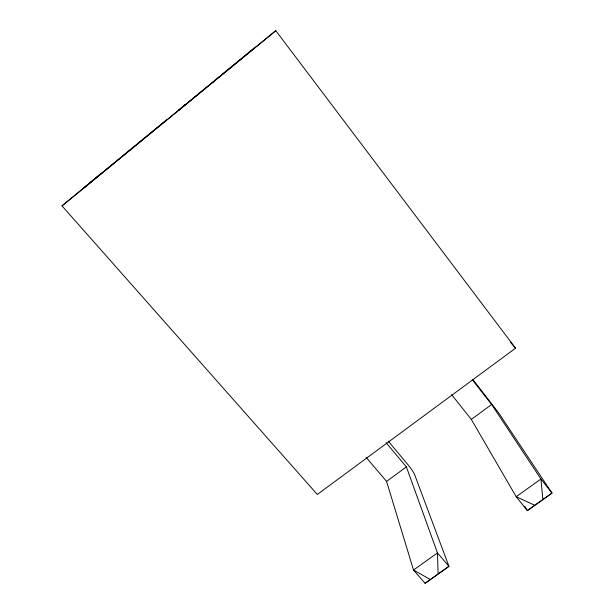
<?xml version="1.0" encoding="UTF-8"?>
<svg xmlns="http://www.w3.org/2000/svg" width="614" height="614" viewBox="0 0 614 614"><rect width="100%" height="100%" fill="white"/><g stroke="black" fill="none" stroke-linecap="round" stroke-linejoin="round"><path stroke-width="0.92" d="M185.397 104.365L178.329 110.512L255.071 47.27M166.862 119.553L83.481 188.229L99.192 174.998M61.999 205.874L275.801 30.7L515.56 348.199L317.323 494.47L61.999 205.874L275.801 30.7M366.19 457.453L386.574 481.407L413.521 570.03L425.088 583.3L448.949 566.346L414.68 474.768A8.35 1.174 54.1 0 0 408.556 465.427L388.248 441.136M472.849 379.475L498.614 412.846L552.001 493.096L527.349 510.618L516.19 496.703L471.306 419.4L451.704 394.748M386.574 481.407L406.384 466.909L386.129 442.732M471.306 419.4L491.668 404.511L472.204 379.621M425.088 583.3L448.949 566.346L437.467 552.922L406.384 466.909M534.449 505.122L516.19 496.703L540.942 479.02L552.001 493.096L527.349 510.618L524.924 506.481M430.015 579.355L413.521 570.03L437.467 552.922L438.112 573.599M510.595 342.435L515.56 348.199M491.668 404.511L540.942 479.02L542.814 499.174"/></g></svg>
